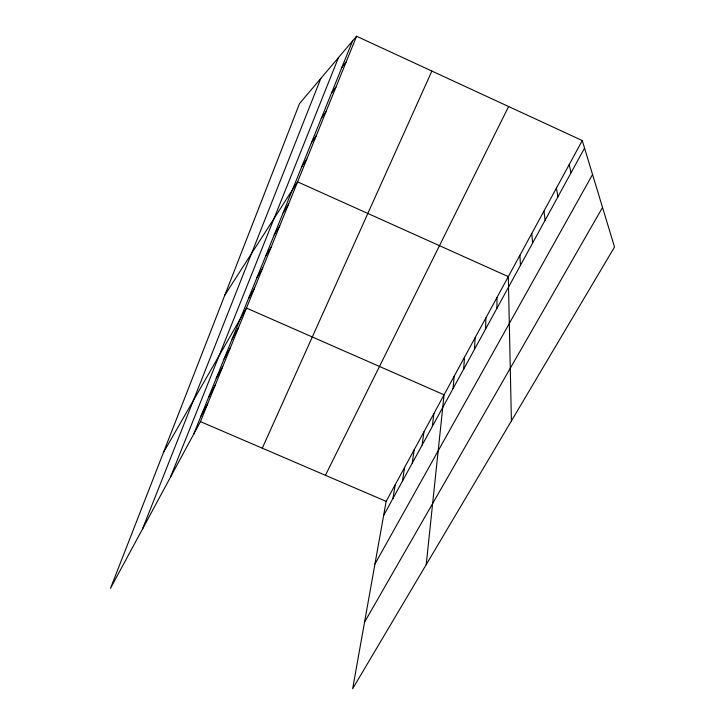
<?xml version="1.0" encoding="UTF-8"?>
<svg xmlns="http://www.w3.org/2000/svg" width="725" height="725" viewBox="0 0 725 725"><rect width="100%" height="100%" fill="white"/><g stroke="black" fill="none" stroke-linecap="round" stroke-linejoin="round"><path stroke-width="1.09" d="M496.915 308.343L496.978 297.468M485.578 329.087L485.913 317.822M474.494 349.341L475.102 337.723M463.665 369.143L464.526 357.18M453.089 388.491L454.185 376.202M426.209 564.648L444.072 394.808L246.455 308.071L163.379 452.69M432.327 426.445L433.876 413.558M422.149 445.068L423.907 431.892M412.19 463.266L414.165 449.826M402.457 481.065L404.623 467.38M392.941 498.483L395.288 484.554M582.266 140.568L386.153 501.365L352.64 688.75L614.519 247.007L582.266 140.568L356.564 36.25L299.543 103.557L110.481 588.338L200.453 421.633L356.564 36.25M142.526 528.951L320.812 78.445M170.457 477.204L338.466 57.619M193.684 434.175L352.549 40.99M262.287 448.177L431.873 71.059M325.425 475.283L508.606 106.521M201.024 416.005L207.703 403.734M383.625 515.52L584.549 148.099M208.528 397.427L215.117 385.437M216.213 378.423L222.693 366.732M374.952 563.996L592.543 174.507M224.061 358.984L230.432 347.619M232.1 339.101L238.353 328.062M364.548 622.177L602.538 207.468M248.494 298.528L254.493 288.215M256.849 277.838L262.722 267.915M265.404 256.668L271.132 247.143M274.168 234.982L279.741 225.883M283.14 212.778L288.559 204.133M224.85 295.075L297.576 181.866L508.307 276.624L511.406 420.935M301.745 166.732L306.82 159.056M311.397 142.843L316.281 135.693M321.293 118.347L325.978 111.75M331.443 93.217L335.92 87.218M341.865 67.443L346.115 62.051M200.453 421.633L386.153 501.365M569.17 164.657L571.064 172.749M556.401 188.156L557.924 196.774M543.94 211.075L545.118 220.201M531.778 233.45L532.621 243.047M519.907 255.291L520.432 265.341"/></g></svg>
